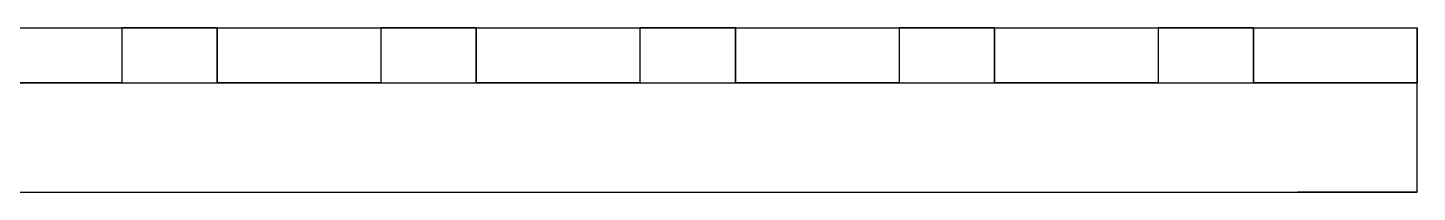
# Model space of a CAD drawing. Header units: inches. Extents: x 29.4 to 79.5, y 9 to 69.7.
# Drawn here: x 39.62 to 49.81, y 9.7 to 10.9 of the extents above; entities that cross this region are included whole.
import ezdxf

# ---------------------------------------------------------------- set-up
doc = ezdxf.new("R2010")
doc.units = ezdxf.units.IN
doc.header["$MEASUREMENT"] = 0

msp = doc.modelspace()

# ---------------------------------------------------------------- linework, layer by layer
for p, q in [((30.634, 10.901), (49.811, 10.901)), ((30.634, 10.901), (49.811, 10.901)), ((41.011, 10.901), (40.311, 10.901)), ((40.311, 10.901), (40.311, 10.501)), ((41.011, 10.501), (41.011, 10.901)), ((41.011, 10.901), (41.011, 10.501)), ((42.911, 10.901), (42.211, 10.901)), ((42.211, 10.901), (42.211, 10.501)), ((42.911, 10.501), (42.911, 10.901)), ((42.911, 10.901), (42.911, 10.501)), ((42.911, 10.901), (42.911, 10.501)), ((44.811, 10.901), (44.111, 10.901)), ((44.111, 10.901), (44.111, 10.501)), ((44.811, 10.501), (44.811, 10.901)), ((44.811, 10.901), (44.811, 10.501)), ((46.711, 10.901), (46.011, 10.901)), ((46.011, 10.901), (46.011, 10.501)), ((46.711, 10.501), (46.711, 10.901)), ((46.711, 10.901), (46.711, 10.501)), ((48.611, 10.901), (47.911, 10.901)), ((47.911, 10.901), (47.911, 10.501)), ((48.611, 10.501), (48.611, 10.901)), ((48.611, 10.901), (48.611, 10.501)), ((48.611, 10.901), (48.611, 10.501)), ((49.811, 10.901), (49.811, 10.501)), ((49.811, 9.701), (49.811, 10.901)), ((30.234, 10.501), (49.811, 10.501)), ((30.234, 10.501), (49.811, 10.501)), ((40.311, 10.501), (39.111, 10.501)), ((42.211, 10.501), (41.011, 10.501)), ((44.111, 10.501), (42.911, 10.501)), ((46.011, 10.501), (44.811, 10.501)), ((47.911, 10.501), (46.711, 10.501)), ((49.811, 10.501), (48.611, 10.501)), ((29.434, 9.701), (49.811, 9.701)), ((49.811, 9.701), (48.934, 9.701))]:
    msp.add_line(p, q)

doc.saveas('drawing.dxf')
